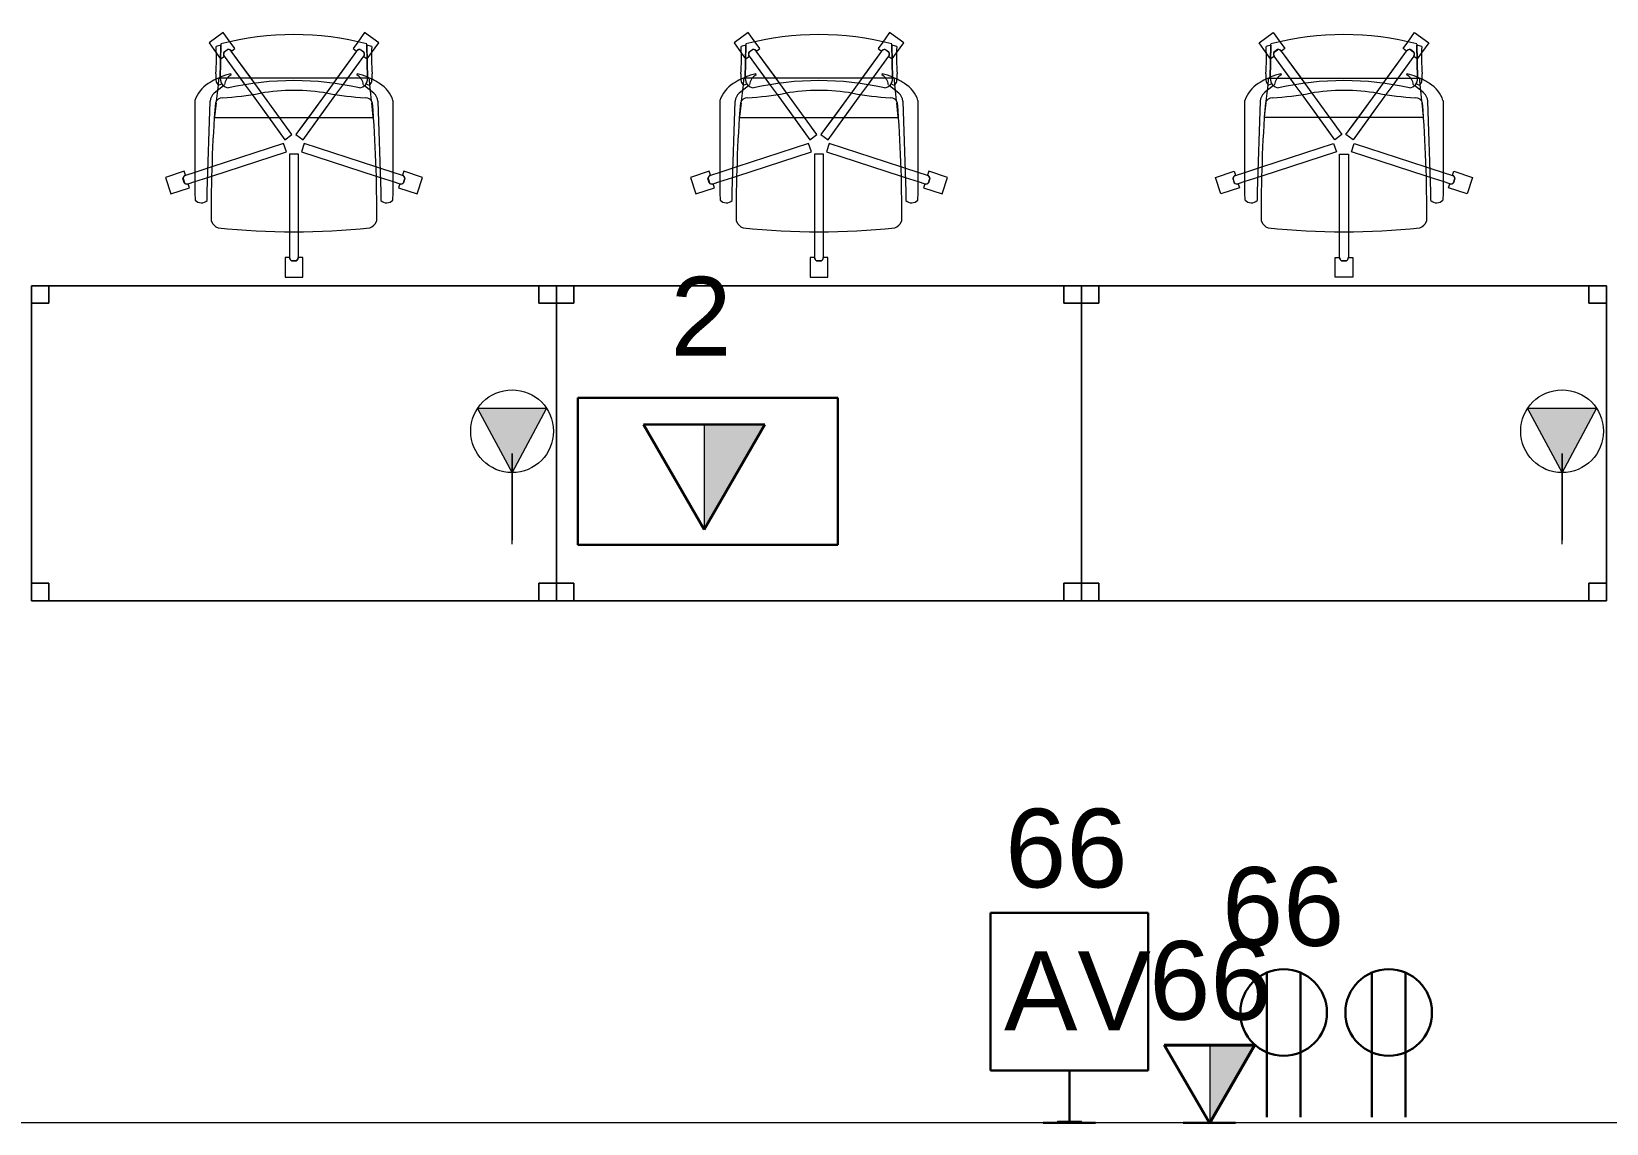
# Model space of a CAD drawing. Header units: inches. Extents: x 385 to 2249, y -1781 to -36.
# Drawn here: x 1917.8 to 2097.8, y -1306.8 to -1182 of the extents above; entities that cross this region are included whole.
import ezdxf

# ---------------------------------------------------------------- set-up
doc = ezdxf.new("R2010")
doc.units = ezdxf.units.IN
doc.header["$MEASUREMENT"] = 0
for name, color, linetype, lineweight in [('A-ANNO-NOTE', 131, 'Continuous', 30), ('A-WALL', 113, 'Continuous', 13), ('E-ELEC-FIXT', 91, 'Continuous', 9), ('I-FURN', 30, 'Continuous', 9)]:
    doc.layers.add(name, color=color, linetype=linetype, lineweight=lineweight)
doc.styles.add('Swis721 Lt BT', font='swissl.ttf', dxfattribs={"height": 9})

# ---------------------------------------------------------------- blocks, each defined once
blk = doc.blocks.new('F-Haworth_Chair_X99-Seminar - X99 Advanced Seminar Chair-V119-Level 5 POWER _ SIGNAL')
at = {"layer": 'I-FURN'}
for p, q in [((-8.08, 12.82), (-9.7, 11.65)), ((-8.08, 12.82), (-9.7, 11.65)), ((-7.29, 11.74), (-8.08, 12.82)), ((-7.29, 11.74), (-8.08, 12.82)), ((8.08, 12.82), (7.29, 11.74)), ((8.08, 12.82), (7.29, 11.74)), ((9.7, 11.65), (8.08, 12.82)), ((9.7, 11.65), (8.08, 12.82)), ((-9.7, 11.65), (-8.88, 10.52)), ((-9.7, 11.65), (-8.88, 10.52)), ((-8.34, 11.52), (-8.42, 7.57)), ((-8.42, 7.57), (-8.34, 11.37)), ((-8, 10.58), (-7.59, 10.88)), ((-8, 10.58), (-7.59, 10.88)), ((-7.59, 10.87), (-7.99, 10.57)), ((-7.59, 10.87), (-7.99, 10.57)), ((-6.76, 11), (-7.29, 11.74)), ((-6.76, 11), (-7.29, 11.74)), ((-7.15, 10.72), (-6.76, 11)), ((-7.15, 10.72), (-6.76, 11)), ((7.29, 11.74), (6.76, 11)), ((7.29, 11.74), (6.76, 11)), ((6.76, 11), (7.15, 10.72)), ((6.76, 11), (7.15, 10.72)), ((7.59, 10.88), (8, 10.58)), ((7.59, 10.88), (8, 10.58)), ((7.99, 10.57), (7.59, 10.87)), ((7.99, 10.57), (7.59, 10.87)), ((8.42, 7.57), (8.34, 11.52)), ((8.34, 11.37), (8.42, 7.57)), ((8.88, 10.52), (9.7, 11.65)), ((8.88, 10.52), (9.7, 11.65)), ((-8.88, 10.52), (-8.38, 9.83)), ((-8.88, 10.52), (-8.38, 9.83)), ((-8.38, 9.83), (-7.99, 10.11)), ((-8.38, 9.83), (-7.99, 10.11)), ((-7.97, 10.12), (-6.14, 7.6)), ((-7.97, 10.12), (-5.57, 6.82)), ((-4.9, 7.6), (-7.16, 10.71)), ((-4.47, 7.01), (-7.16, 10.71)), ((7.16, 10.71), (4.47, 7.01)), ((7.16, 10.71), (4.9, 7.6)), ((5.57, 6.82), (7.97, 10.12)), ((6.14, 7.6), (7.97, 10.12)), ((7.99, 10.11), (8.38, 9.83)), ((7.99, 10.11), (8.38, 9.83)), ((8.38, 9.83), (8.88, 10.52)), ((8.38, 9.83), (8.88, 10.52)), ((-8.62, 7.42), (-8.68, 6.87)), ((-8.6, 7.6), (-8.62, 7.43)), ((-8.49, 7.6), (-8.56, 7.6)), ((-7.65, 7.6), (-8.4, 7.6)), ((-6.14, 7.6), (-7.65, 7.6)), ((-7.18, 7.99), (-7.21, 8.13)), ((-4.9, 7.6), (-6.14, 7.6)), ((-6.14, 7.6), (-5.57, 6.82)), ((4.9, 7.6), (-4.9, 7.6)), ((-4.47, 7.01), (-4.9, 7.6)), ((4.9, 7.6), (4.47, 7.01)), ((6.14, 7.6), (4.9, 7.6)), ((5.57, 6.82), (6.14, 7.6)), ((7.65, 7.6), (6.14, 7.6)), ((7.21, 8.13), (7.18, 7.99)), ((8.09, 7.6), (7.65, 7.6)), ((8.4, 7.6), (8.13, 7.6)), ((8.56, 7.6), (8.49, 7.6)), ((8.62, 7.43), (8.6, 7.6)), ((8.68, 6.87), (8.62, 7.42)), ((-9.13, 5.92), (-8.07, 6.77)), ((-8.75, 6.22), (-8.88, 4.99)), ((-8.68, 6.87), (-8.75, 6.22)), ((-8.61, 6.81), (-8.23, 6.95)), ((-8.03, 6.81), (-7.95, 6.87)), ((-5.57, 6.82), (-4.79, 5.75)), ((-5.57, 6.82), (-4.79, 5.75)), ((-4.79, 5.75), (-2.89, 3.12)), ((-4.79, 5.75), (-1.04, 0.58)), ((-3.68, 5.91), (-4.47, 7.01)), ((-3.68, 5.91), (-4.47, 7.01)), ((-1.65, 3.12), (-3.68, 5.91)), ((-0.23, 1.17), (-3.68, 5.91)), ((3.68, 5.91), (0.23, 1.17)), ((1.04, 0.58), (4.79, 5.75)), ((3.68, 5.91), (1.65, 3.12)), ((2.89, 3.12), (4.79, 5.75)), ((4.47, 7.01), (3.68, 5.91)), ((4.47, 7.01), (3.68, 5.91)), ((4.79, 5.75), (5.57, 6.82)), ((4.79, 5.75), (5.57, 6.82)), ((7.95, 6.87), (8.03, 6.81)), ((8.07, 6.77), (9.13, 5.92)), ((8.23, 6.95), (8.61, 6.81)), ((8.75, 6.22), (8.68, 6.87)), ((8.88, 4.99), (8.75, 6.22)), ((-11.32, 5.06), (-11.32, -5.48)), ((-9.92, -5.36), (-9.57, 4.97)), ((-8.9, 4.8), (-9.07, 3.2)), ((-8.88, 4.99), (-8.89, 4.91)), ((8.89, 4.91), (8.88, 4.99)), ((9.07, 3.2), (8.9, 4.8)), ((9.57, 4.97), (9.92, -5.36)), ((11.32, -5.48), (11.32, 5.06)), ((-9.07, 3.2), (-9.07, 3.12)), ((-9.07, 3.12), (-2.89, 3.12)), ((-2.89, 3.12), (-1.65, 3.12)), ((-2.89, 3.12), (-1.04, 0.58)), ((-1.65, 3.12), (1.65, 3.12)), ((-0.23, 1.17), (-1.65, 3.12)), ((1.65, 3.12), (0.23, 1.17)), ((1.04, 0.58), (2.89, 3.12)), ((1.65, 3.12), (2.89, 3.12)), ((2.89, 3.12), (9.07, 3.12)), ((9.07, 3.12), (9.07, 3.2)), ((-1.18, 0.14), (-9.37, -2.52)), ((-1.18, 0.14), (-9.37, -2.52)), ((-0.87, -0.81), (-1.18, 0.14)), ((-0.87, -0.81), (-1.18, 0.14)), ((-1.04, 0.58), (-0.23, 1.17)), ((-1.04, 0.58), (-0.23, 1.17)), ((0.23, 1.17), (1.04, 0.58)), ((0.23, 1.17), (1.04, 0.58)), ((1.18, 0.14), (0.87, -0.81)), ((1.18, 0.14), (0.87, -0.81)), ((9.37, -2.52), (1.18, 0.14)), ((9.37, -2.52), (1.18, 0.14)), ((-9.38, -3.57), (-0.87, -0.81)), ((-9.38, -3.57), (-0.87, -0.81)), ((-0.5, -1.08), (-0.5, -9.91)), ((0.5, -1.08), (-0.5, -1.08)), ((-0.5, -1.08), (-0.5, -9.91)), ((0.5, -1.08), (-0.5, -1.08)), ((0.5, -9.91), (0.5, -1.08)), ((0.5, -9.91), (0.5, -1.08)), ((0.87, -0.81), (9.38, -3.57)), ((0.87, -0.81), (9.38, -3.57)), ((-12.55, -3.03), (-14.69, -3.72)), ((-12.55, -3.03), (-14.69, -3.72)), ((-12.4, -3.49), (-12.55, -3.03)), ((-12.4, -3.49), (-12.55, -3.03)), ((-11.32, -3.15), (-12.4, -3.5)), ((-11.32, -3.15), (-12.4, -3.5)), ((-9.83, -2.67), (-11.32, -3.15)), ((-9.83, -2.67), (-11.32, -3.15)), ((-9.86, -3.73), (-9.38, -3.57)), ((-9.86, -3.73), (-9.38, -3.57)), ((-9.37, -2.52), (-9.83, -2.67)), ((-9.37, -2.52), (-9.83, -2.67)), ((9.83, -2.67), (9.37, -2.52)), ((9.83, -2.67), (9.37, -2.52)), ((9.38, -3.57), (9.86, -3.73)), ((9.38, -3.57), (9.86, -3.73)), ((11.32, -3.15), (9.83, -2.67)), ((11.32, -3.15), (9.83, -2.67)), ((12.4, -3.5), (11.32, -3.15)), ((12.4, -3.5), (11.32, -3.15)), ((12.55, -3.03), (12.4, -3.49)), ((12.55, -3.03), (12.4, -3.49)), ((14.69, -3.72), (12.55, -3.03)), ((14.69, -3.72), (12.55, -3.03)), ((-14.69, -3.72), (-14.08, -5.62)), ((-14.69, -3.72), (-14.08, -5.62)), ((-14.08, -5.62), (-11.94, -4.93)), ((-14.08, -5.62), (-11.94, -4.93)), ((-12.53, -4.34), (-12.69, -3.85)), ((-12.53, -4.34), (-12.69, -3.85)), ((-12.68, -3.86), (-12.52, -4.33)), ((-12.68, -3.86), (-12.52, -4.33)), ((-12.09, -4.45), (-11.32, -4.21)), ((-12.09, -4.45), (-11.32, -4.21)), ((-11.94, -4.93), (-12.09, -4.47)), ((-11.94, -4.93), (-12.09, -4.47)), ((-11.32, -4.21), (-9.86, -3.73)), ((-11.32, -4.21), (-9.86, -3.73)), ((-9.92, -6.36), (-9.92, -5.36)), ((9.86, -3.73), (11.32, -4.21)), ((9.86, -3.73), (11.32, -4.21)), ((9.92, -5.36), (9.92, -6.36)), ((11.32, -4.21), (12.09, -4.45)), ((11.32, -4.21), (12.09, -4.45)), ((12.09, -4.47), (11.94, -4.93)), ((12.09, -4.47), (11.94, -4.93)), ((11.94, -4.93), (14.08, -5.62)), ((11.94, -4.93), (14.08, -5.62)), ((12.52, -4.33), (12.68, -3.86)), ((12.52, -4.33), (12.68, -3.86)), ((12.69, -3.85), (12.53, -4.34)), ((12.69, -3.85), (12.53, -4.34)), ((14.08, -5.62), (14.69, -3.72)), ((14.08, -5.62), (14.69, -3.72)), ((-11.32, -5.48), (-11.3, -6.32)), ((11.3, -6.32), (11.32, -5.48)), ((-0.5, -9.91), (-0.5, -12.88)), ((-0.5, -9.91), (-0.5, -12.88)), ((0.5, -12.88), (0.5, -9.91)), ((0.5, -12.88), (0.5, -9.91)), ((-0.52, -12.88), (-1, -12.88)), ((-1, -12.88), (-1, -15.13)), ((-0.52, -12.88), (-1, -12.88)), ((-1, -12.88), (-1, -15.13)), ((0.26, -13.26), (-0.26, -13.26)), ((0.26, -13.26), (-0.26, -13.26)), ((-0.25, -13.25), (0.25, -13.25)), ((-0.25, -13.25), (0.25, -13.25)), ((1, -12.88), (0.52, -12.88)), ((1, -12.88), (0.52, -12.88)), ((1, -15.13), (1, -12.88)), ((1, -15.13), (1, -12.88)), ((-1, -15.13), (1, -15.13)), ((-1, -15.13), (1, -15.13))]:
    blk.add_line(p, q, dxfattribs=at)
for centre, radius, start, end in [((-36.06, 10.03), 27.2, 355.9857, 2.5118), ((0, -20.73), 33.17, 104.5766, 105.5522), ((0, -20.29), 32.89, 75.3075, 104.696), ((-7.48, 10.49), 0.407, 90.9009, 104.8349), ((-7.48, 10.49), 0.407, 35.1651, 104.8349), ((-7.49, 10.47), 0.406, 36, 103.3801), ((-7.49, 10.47), 0.406, 36, 103.3801), ((-7.48, 10.49), 0.407, 35.1651, 90.9009), ((7.48, 10.49), 0.407, 75.1651, 144.8349), ((7.48, 10.49), 0.407, 75.1651, 144.8349), ((7.49, 10.47), 0.406, 76.6199, 144), ((7.49, 10.47), 0.406, 117.0479, 130.524), ((7.49, 10.47), 0.406, 76.6199, 117.0479), ((0, -20.73), 33.17, 74.4478, 75.4234), ((36.06, 10.03), 27.2, 177.4882, 184.0143), ((-7.66, 10.36), 0.407, 147.1651, 216.8349), ((-7.66, 10.36), 0.407, 161.0991, 216.8349), ((-7.66, 10.36), 0.407, 147.1651, 161.0991), ((-7.64, 10.36), 0.406, 148.6199, 216), ((-7.64, 10.36), 0.406, 148.6199, 216), ((7.49, 10.47), 0.406, 130.524, 144), ((7.64, 10.36), 0.406, 324, 31.3801), ((7.64, 10.36), 0.406, 324, 17.9041), ((7.66, 10.36), 0.407, 323.1651, 32.8349), ((7.64, 10.36), 0.406, 17.9041, 31.3801), ((7.66, 10.36), 0.407, 323.1651, 337.0991), ((7.66, 10.36), 0.407, 337.0991, 32.8349), ((-4.71, -1.15), 9.61, 116.0036, 121.9522), ((-5.2, 7.86), 3.74, 175.9857, 189.9064), ((-4.71, -1.15), 9.61, 113.5094, 116.0036), ((-8.28, 7.33), 0.613, 189.9064, 237.4573), ((-4.71, -1.15), 9.61, 112.927, 113.3607), ((-4.71, -1.15), 9.61, 105.0666, 112.7369), ((-7.37, 7.55), 1.05, 178.8214, 214.7998), ((-7.37, 7.55), 1.05, 178.8214, 264.0446), ((-6.55, 6.76), 1.38, 147.5752, 174.9122), ((-6.55, 6.76), 1.38, 117.0503, 145.9813), ((0, -26.49), 33.83, 77.2285, 102.7715), ((6.55, 6.76), 1.38, 34.0187, 62.9497), ((4.71, -1.15), 9.61, 67.2631, 74.9334), ((7.37, 7.55), 1.05, 275.9554, 1.1786), ((6.55, 6.76), 1.38, 5.0878, 32.4248), ((7.37, 7.55), 1.05, 325.2002, 1.1786), ((4.71, -1.15), 9.61, 66.6393, 67.073), ((4.71, -1.15), 9.61, 63.9964, 66.4906), ((8.28, 7.33), 0.613, 302.5427, 350.0936), ((5.2, 7.86), 3.74, 350.0936, 4.0143), ((4.71, -1.15), 9.61, 58.0478, 63.9964), ((-7.87, 3.92), 3.63, 121.9522, 161.8211), ((-8.18, 4.9), 1.39, 132.8922, 177.1987), ((-11.32, 48.08), 42.84, 274.2301, 280.0233), ((0, -15.97), 22.19, 79.9767, 100.0233), ((11.32, 48.08), 42.84, 259.9767, 265.7699), ((8.18, 4.9), 1.39, 2.8013, 47.1078), ((7.87, 3.92), 3.63, 18.1789, 58.0478), ((144.06, -7.32), 153.52, 175.4787, 180.5251), ((-8.24, 4.59), 0.763, 84.2338, 165.7662), ((8.24, 4.59), 0.763, 14.2338, 95.7662), ((-144.06, -7.32), 153.52, 359.4749, 4.5213), ((-12.28, -3.88), 0.407, 107.1651, 176.8349), ((-12.28, -3.88), 0.407, 107.1651, 176.8349), ((-12.27, -3.89), 0.406, 108, 175.3801), ((-12.27, -3.89), 0.406, 121.476, 161.9041), ((-12.27, -3.89), 0.406, 108, 121.476), ((12.28, -3.88), 0.407, 3.1651, 72.8349), ((12.28, -3.88), 0.407, 3.1651, 72.8349), ((12.27, -3.89), 0.406, 45.0479, 72), ((12.27, -3.89), 0.406, 4.6199, 72), ((-12.27, -3.89), 0.406, 161.9041, 175.3801), ((-12.22, -4.09), 0.407, 219.1651, 288.8349), ((-12.22, -4.09), 0.407, 219.1651, 288.8349), ((-12.22, -4.07), 0.406, 220.6199, 274.524), ((-12.22, -4.07), 0.406, 220.6199, 288), ((-12.22, -4.07), 0.406, 274.524, 288), ((12.22, -4.07), 0.406, 252, 319.3801), ((12.22, -4.09), 0.407, 251.1651, 320.8349), ((12.22, -4.09), 0.407, 251.1651, 320.8349), ((12.22, -4.07), 0.406, 252, 265.476), ((12.22, -4.07), 0.406, 265.476, 305.9041), ((12.22, -4.07), 0.406, 305.9041, 319.3801), ((12.27, -3.89), 0.406, 4.6199, 45.0479), ((-10.58, -5.68), 0.956, 221.8901, 314.1099), ((10.58, -5.68), 0.956, 225.8901, 318.1099), ((-8.21, -8.28), 1.31, 200.0433, 249.9567), ((8.21, -8.28), 1.31, 290.0433, 339.9567), ((0, 75.01), 84.96, 264.1475, 275.8525), ((-0.11, -12.88), 0.407, 179.1651, 248.8349), ((-0.11, -12.88), 0.407, 179.1651, 248.8349), ((-0.09, -12.88), 0.406, 180, 193.476), ((-0.09, -12.88), 0.406, 180, 247.3801), ((-0.09, -12.88), 0.406, 193.476, 233.9041), ((-0.09, -12.88), 0.406, 233.9041, 247.3801), ((0.09, -12.88), 0.406, 292.6199, 360), ((0.09, -12.88), 0.406, 292.6199, 306.0959), ((0.11, -12.88), 0.407, 291.1651, 0.8349), ((0.11, -12.88), 0.407, 291.1651, 0.8349), ((0.09, -12.88), 0.406, 306.0959, 346.524), ((0.09, -12.88), 0.406, 346.524, 360)]:
    blk.add_arc(centre, radius, start, end, dxfattribs=at)
blk = doc.blocks.new('Rectangular Table - Rectangular Table-5809079-Level 5 POWER _ SIGNAL')
at = {"layer": 'I-FURN'}
for p, q in [((-28, 18), (-30, 18)), ((-30, 18), (-30, 16)), ((-30, 16), (-30, 18)), ((-30, 18), (-28, 18)), ((30, 18), (-30, 18)), ((-30, 18), (-30, -18)), ((-30, -18), (-30, 18)), ((-30, 18), (30, 18)), ((-28, 16), (-28, 18)), ((-28, 18), (-28, 16)), ((28, 18), (28, 16)), ((30, 18), (28, 18)), ((28, 18), (30, 18)), ((28, 16), (28, 18)), ((30, 16), (30, 18)), ((30, 18), (30, 16)), ((30, -18), (30, 18)), ((30, 18), (30, -18)), ((-30, 16), (-28, 16)), ((-28, 16), (-30, 16)), ((28, 16), (30, 16)), ((30, 16), (28, 16)), ((-28, -16), (-30, -16)), ((-30, -16), (-30, -18)), ((-30, -18), (-30, -16)), ((-30, -16), (-28, -16)), ((-28, -18), (-28, -16)), ((-28, -16), (-28, -18)), ((30, -16), (28, -16)), ((28, -16), (28, -18)), ((28, -18), (28, -16)), ((28, -16), (30, -16)), ((30, -18), (30, -16)), ((30, -16), (30, -18)), ((-30, -18), (-28, -18)), ((-28, -18), (-30, -18)), ((-30, -18), (30, -18)), ((30, -18), (-30, -18)), ((28, -18), (30, -18)), ((30, -18), (28, -18))]:
    blk.add_line(p, q, dxfattribs=at)
blk = doc.blocks.new('F-Haworth_Chair_X99-Seminar - X99 Advanced Seminar Chair-V121-Level 5 POWER _ SIGNAL')
at = {"layer": 'I-FURN'}
for p, q in [((-1, 15.13), (1, 15.13)), ((-1, 12.88), (-1, 15.13)), ((-1, 15.13), (1, 15.13)), ((-1, 12.88), (-1, 15.13)), ((1, 15.13), (1, 12.88)), ((1, 15.13), (1, 12.88)), ((-0.52, 12.88), (-1, 12.88)), ((-0.52, 12.88), (-1, 12.88)), ((-0.5, 9.91), (-0.5, 12.88)), ((-0.5, 9.91), (-0.5, 12.88)), ((0.26, 13.26), (-0.26, 13.26)), ((0.26, 13.26), (-0.26, 13.26)), ((-0.25, 13.25), (0.25, 13.25)), ((-0.25, 13.25), (0.25, 13.25)), ((0.5, 12.88), (0.5, 9.91)), ((0.5, 12.88), (0.5, 9.91)), ((1, 12.88), (0.52, 12.88)), ((1, 12.88), (0.52, 12.88)), ((-0.5, 1.08), (-0.5, 9.91)), ((-0.5, 1.08), (-0.5, 9.91)), ((0.5, 9.91), (0.5, 1.08)), ((0.5, 9.91), (0.5, 1.08)), ((-14.69, 3.72), (-14.08, 5.62)), ((-14.69, 3.72), (-14.08, 5.62)), ((-14.08, 5.62), (-11.94, 4.93)), ((-14.08, 5.62), (-11.94, 4.93)), ((-11.32, 5.48), (-11.3, 6.32)), ((-11.32, -5.06), (-11.32, 5.48)), ((-9.92, 6.36), (-9.92, 5.36)), ((9.92, 5.36), (9.92, 6.36)), ((11.3, 6.32), (11.32, 5.48)), ((11.32, 5.48), (11.32, -5.06)), ((11.94, 4.93), (14.08, 5.62)), ((11.94, 4.93), (14.08, 5.62)), ((14.08, 5.62), (14.69, 3.72)), ((14.08, 5.62), (14.69, 3.72)), ((-12.55, 3.03), (-14.69, 3.72)), ((-12.55, 3.03), (-14.69, 3.72)), ((-12.53, 4.34), (-12.69, 3.85)), ((-12.53, 4.34), (-12.69, 3.85)), ((-12.68, 3.86), (-12.52, 4.33)), ((-12.68, 3.86), (-12.52, 4.33)), ((-11.94, 4.93), (-12.09, 4.47)), ((-11.94, 4.93), (-12.09, 4.47)), ((-12.09, 4.45), (-11.32, 4.21)), ((-12.09, 4.45), (-11.32, 4.21)), ((-11.32, 4.21), (-9.86, 3.73)), ((-11.32, 4.21), (-9.86, 3.73)), ((-9.92, 5.36), (-9.57, -4.97)), ((-9.86, 3.73), (-9.38, 3.57)), ((-9.86, 3.73), (-9.38, 3.57)), ((9.38, 3.57), (9.86, 3.73)), ((9.38, 3.57), (9.86, 3.73)), ((9.57, -4.97), (9.92, 5.36)), ((9.86, 3.73), (11.32, 4.21)), ((9.86, 3.73), (11.32, 4.21)), ((11.32, 4.21), (12.09, 4.45)), ((11.32, 4.21), (12.09, 4.45)), ((12.09, 4.47), (11.94, 4.93)), ((12.09, 4.47), (11.94, 4.93)), ((12.52, 4.33), (12.68, 3.86)), ((12.52, 4.33), (12.68, 3.86)), ((12.69, 3.85), (12.53, 4.34)), ((12.69, 3.85), (12.53, 4.34)), ((14.69, 3.72), (12.55, 3.03)), ((14.69, 3.72), (12.55, 3.03)), ((-12.4, 3.49), (-12.55, 3.03)), ((-12.4, 3.49), (-12.55, 3.03)), ((-11.32, 3.15), (-12.4, 3.5)), ((-11.32, 3.15), (-12.4, 3.5)), ((-9.83, 2.67), (-11.32, 3.15)), ((-9.83, 2.67), (-11.32, 3.15)), ((-9.37, 2.52), (-9.83, 2.67)), ((-9.37, 2.52), (-9.83, 2.67)), ((-9.38, 3.57), (-0.87, 0.81)), ((-9.38, 3.57), (-0.87, 0.81)), ((-1.18, -0.14), (-9.37, 2.52)), ((-1.18, -0.14), (-9.37, 2.52)), ((0.87, 0.81), (9.38, 3.57)), ((0.87, 0.81), (9.38, 3.57)), ((9.37, 2.52), (1.18, -0.14)), ((9.37, 2.52), (1.18, -0.14)), ((9.83, 2.67), (9.37, 2.52)), ((9.83, 2.67), (9.37, 2.52)), ((11.32, 3.15), (9.83, 2.67)), ((11.32, 3.15), (9.83, 2.67)), ((12.4, 3.5), (11.32, 3.15)), ((12.4, 3.5), (11.32, 3.15)), ((12.55, 3.03), (12.4, 3.49)), ((12.55, 3.03), (12.4, 3.49)), ((-0.87, 0.81), (-1.18, -0.14)), ((-0.87, 0.81), (-1.18, -0.14)), ((0.5, 1.08), (-0.5, 1.08)), ((0.5, 1.08), (-0.5, 1.08)), ((1.18, -0.14), (0.87, 0.81)), ((1.18, -0.14), (0.87, 0.81)), ((-4.79, -5.75), (-1.04, -0.58)), ((-0.23, -1.17), (-3.68, -5.91)), ((-2.89, -3.12), (-1.04, -0.58)), ((-0.23, -1.17), (-1.65, -3.12)), ((-1.04, -0.58), (-0.23, -1.17)), ((-1.04, -0.58), (-0.23, -1.17)), ((0.23, -1.17), (1.04, -0.58)), ((0.23, -1.17), (1.04, -0.58)), ((1.65, -3.12), (0.23, -1.17)), ((3.68, -5.91), (0.23, -1.17)), ((1.04, -0.58), (2.89, -3.12)), ((1.04, -0.58), (4.79, -5.75)), ((-9.07, -3.12), (-2.89, -3.12)), ((-9.07, -3.2), (-9.07, -3.12)), ((-8.9, -4.8), (-9.07, -3.2)), ((-4.79, -5.75), (-2.89, -3.12)), ((-1.65, -3.12), (-3.68, -5.91)), ((-2.89, -3.12), (-1.65, -3.12)), ((-1.65, -3.12), (1.65, -3.12)), ((1.65, -3.12), (2.89, -3.12)), ((3.68, -5.91), (1.65, -3.12)), ((2.89, -3.12), (9.07, -3.12)), ((2.89, -3.12), (4.79, -5.75)), ((9.07, -3.2), (8.9, -4.8)), ((9.07, -3.12), (9.07, -3.2)), ((-8.88, -4.99), (-8.89, -4.91)), ((-8.75, -6.22), (-8.88, -4.99)), ((8.88, -4.99), (8.75, -6.22)), ((8.89, -4.91), (8.88, -4.99)), ((-9.13, -5.92), (-8.07, -6.77)), ((-8.68, -6.87), (-8.75, -6.22)), ((-8.62, -7.42), (-8.68, -6.87)), ((-8.61, -6.81), (-8.23, -6.95)), ((-8.03, -6.81), (-7.95, -6.87)), ((-7.97, -10.12), (-5.57, -6.82)), ((-4.47, -7.01), (-7.16, -10.71)), ((-6.14, -7.6), (-5.57, -6.82)), ((-5.57, -6.82), (-4.79, -5.75)), ((-5.57, -6.82), (-4.79, -5.75)), ((-4.47, -7.01), (-4.9, -7.6)), ((-3.68, -5.91), (-4.47, -7.01)), ((-3.68, -5.91), (-4.47, -7.01)), ((4.47, -7.01), (3.68, -5.91)), ((4.47, -7.01), (3.68, -5.91)), ((4.9, -7.6), (4.47, -7.01)), ((7.16, -10.71), (4.47, -7.01)), ((4.79, -5.75), (5.57, -6.82)), ((4.79, -5.75), (5.57, -6.82)), ((5.57, -6.82), (6.14, -7.6)), ((5.57, -6.82), (7.97, -10.12)), ((7.95, -6.87), (8.03, -6.81)), ((8.07, -6.77), (9.13, -5.92)), ((8.23, -6.95), (8.61, -6.81)), ((8.68, -6.87), (8.62, -7.42)), ((8.75, -6.22), (8.68, -6.87)), ((-8.6, -7.6), (-8.62, -7.43)), ((-8.49, -7.6), (-8.56, -7.6)), ((-8.42, -7.57), (-8.34, -11.37)), ((-8.34, -11.52), (-8.42, -7.57)), ((-7.65, -7.6), (-8.4, -7.6)), ((-7.97, -10.12), (-6.14, -7.6)), ((-6.14, -7.6), (-7.65, -7.6)), ((-7.18, -7.99), (-7.21, -8.13)), ((-4.9, -7.6), (-7.16, -10.71)), ((-4.9, -7.6), (-6.14, -7.6)), ((4.9, -7.6), (-4.9, -7.6)), ((6.14, -7.6), (4.9, -7.6)), ((7.16, -10.71), (4.9, -7.6)), ((7.65, -7.6), (6.14, -7.6)), ((6.14, -7.6), (7.97, -10.12)), ((7.21, -8.13), (7.18, -7.99)), ((8.4, -7.6), (7.65, -7.6)), ((8.34, -11.37), (8.42, -7.57)), ((8.42, -7.57), (8.34, -11.52)), ((8.56, -7.6), (8.49, -7.6)), ((8.62, -7.43), (8.6, -7.6)), ((-9.7, -11.65), (-8.88, -10.52)), ((-9.7, -11.65), (-8.88, -10.52)), ((-8.88, -10.52), (-8.38, -9.83)), ((-8.88, -10.52), (-8.38, -9.83)), ((-8.38, -9.83), (-7.99, -10.11)), ((-8.38, -9.83), (-7.99, -10.11)), ((-8, -10.58), (-7.59, -10.88)), ((-8, -10.58), (-7.59, -10.88)), ((-7.59, -10.87), (-7.99, -10.57)), ((-7.59, -10.87), (-7.99, -10.57)), ((-7.15, -10.72), (-6.76, -11)), ((-7.15, -10.72), (-6.76, -11)), ((6.76, -11), (7.15, -10.72)), ((6.77, -11), (7.15, -10.72)), ((7.99, -10.57), (7.59, -10.87)), ((7.99, -10.57), (7.59, -10.87)), ((7.59, -10.88), (8, -10.58)), ((7.59, -10.88), (8, -10.58)), ((7.99, -10.11), (8.38, -9.83)), ((7.99, -10.11), (8.38, -9.83)), ((8.38, -9.83), (8.88, -10.52)), ((8.38, -9.83), (8.88, -10.52)), ((8.88, -10.52), (9.7, -11.65)), ((8.88, -10.52), (9.7, -11.65)), ((-8.08, -12.82), (-9.7, -11.65)), ((-8.08, -12.82), (-9.7, -11.65)), ((-7.29, -11.74), (-8.08, -12.82)), ((-7.29, -11.74), (-8.08, -12.82)), ((-6.76, -11), (-7.29, -11.74)), ((-6.76, -11), (-7.29, -11.74)), ((6.76, -11), (6.77, -11)), ((7.29, -11.74), (6.76, -11)), ((7.29, -11.74), (6.76, -11)), ((8.08, -12.82), (7.29, -11.74)), ((8.08, -12.82), (7.29, -11.74)), ((9.7, -11.65), (8.08, -12.82)), ((9.7, -11.65), (8.08, -12.82))]:
    blk.add_line(p, q, dxfattribs=at)
for centre, radius, start, end in [((-0.11, 12.88), 0.407, 111.1651, 180.8349), ((-0.11, 12.88), 0.407, 111.1651, 180.8349), ((-0.09, 12.88), 0.406, 112.6199, 180), ((-0.09, 12.88), 0.406, 166.524, 180), ((-0.09, 12.88), 0.406, 126.0959, 166.524), ((-0.09, 12.88), 0.406, 112.6199, 126.0959), ((0.09, 12.88), 0.406, 53.9041, 67.3801), ((0.09, 12.88), 0.406, 0, 67.3801), ((0.11, 12.88), 0.407, 359.1651, 68.8349), ((0.11, 12.88), 0.407, 359.1651, 68.8349), ((0.09, 12.88), 0.406, 0, 53.9041), ((-8.21, 8.28), 1.31, 110.0433, 159.9567), ((0, -75.01), 84.96, 84.1475, 95.8525), ((8.21, 8.28), 1.31, 20.0433, 69.9567), ((144.06, 7.32), 153.52, 179.4749, 184.5213), ((-144.06, 7.32), 153.52, 355.4787, 0.5251), ((-10.58, 5.68), 0.956, 45.8901, 138.1099), ((10.58, 5.68), 0.956, 41.8901, 134.1099), ((-12.28, 3.88), 0.407, 183.1651, 252.8349), ((-12.28, 3.88), 0.407, 183.1651, 252.8349), ((-12.27, 3.89), 0.406, 184.6199, 198.0959), ((-12.27, 3.89), 0.406, 184.6199, 252), ((-12.27, 3.89), 0.406, 198.0959, 238.524), ((-12.22, 4.09), 0.407, 71.1651, 140.8349), ((-12.22, 4.09), 0.407, 71.1651, 140.8349), ((-12.22, 4.07), 0.406, 85.476, 139.3801), ((-12.22, 4.07), 0.406, 72, 139.3801), ((-12.22, 4.07), 0.406, 72, 85.476), ((12.22, 4.09), 0.407, 39.1651, 108.8349), ((12.22, 4.09), 0.407, 39.1651, 108.8349), ((12.22, 4.07), 0.406, 81.0479, 108), ((12.22, 4.07), 0.406, 40.6199, 108), ((12.22, 4.07), 0.406, 40.6199, 81.0479), ((12.27, 3.89), 0.406, 288, 355.3801), ((12.28, 3.88), 0.407, 287.1651, 356.8349), ((12.28, 3.88), 0.407, 287.1651, 356.8349), ((12.27, 3.89), 0.406, 288, 341.9041), ((12.27, 3.89), 0.406, 341.9041, 355.3801), ((-12.27, 3.89), 0.406, 238.524, 252), ((-7.87, -3.92), 3.63, 198.1789, 238.0478), ((-8.18, -4.9), 1.39, 182.8013, 227.1078), ((-8.24, -4.59), 0.763, 194.2338, 275.7662), ((-11.32, -48.08), 42.84, 79.9767, 85.7699), ((11.32, -48.08), 42.84, 94.2301, 100.0233), ((8.24, -4.59), 0.763, 264.2338, 345.7662), ((8.18, -4.9), 1.39, 312.8922, 357.1987), ((7.87, -3.92), 3.63, 301.9522, 341.8211), ((-4.71, 1.15), 9.61, 238.0478, 243.9964), ((-8.28, -7.33), 0.613, 122.5427, 170.0936), ((-7.37, -7.55), 1.05, 95.9554, 181.1786), ((-7.37, -7.55), 1.05, 145.2002, 181.1786), ((-6.55, -6.76), 1.38, 185.0878, 212.4248), ((0, 26.49), 33.83, 257.2285, 282.7715), ((0, 15.97), 22.19, 259.9767, 280.0233), ((7.37, -7.55), 1.05, 358.8214, 84.0446), ((6.55, -6.76), 1.38, 327.5752, 354.9122), ((7.37, -7.55), 1.05, 358.8214, 34.7998), ((8.28, -7.33), 0.613, 9.9064, 57.4573), ((4.71, 1.15), 9.61, 296.0036, 301.9522), ((-5.2, -7.86), 3.74, 170.0936, 184.0143), ((-36.06, -10.03), 27.2, 357.4882, 4.0143), ((-4.71, 1.15), 9.61, 243.9964, 246.4906), ((-4.71, 1.15), 9.61, 246.6393, 247.073), ((-4.71, 1.15), 9.61, 247.2631, 248.1038), ((-4.71, 1.15), 9.61, 248.2347, 254.9334), ((-6.55, -6.76), 1.38, 214.0187, 242.9497), ((6.55, -6.76), 1.38, 297.0503, 325.9813), ((4.71, 1.15), 9.61, 285.0666, 292.7369), ((4.71, 1.15), 9.61, 292.927, 293.3607), ((4.71, 1.15), 9.61, 293.5094, 296.0036), ((36.06, -10.03), 27.2, 175.9857, 182.5118), ((5.2, -7.86), 3.74, 355.9857, 9.9064), ((-7.66, -10.36), 0.407, 143.1651, 198.9009), ((-7.66, -10.36), 0.407, 143.1651, 212.8349), ((-7.64, -10.36), 0.406, 144, 211.3801), ((-7.64, -10.36), 0.406, 144, 211.3801), ((-7.66, -10.36), 0.407, 198.9009, 212.8349), ((-7.49, -10.47), 0.406, 256.6199, 324), ((-7.48, -10.49), 0.407, 255.1651, 324.8349), ((-7.48, -10.49), 0.407, 255.1651, 324.8349), ((-7.49, -10.47), 0.406, 297.0479, 324), ((7.48, -10.49), 0.407, 215.1651, 284.8349), ((7.48, -10.49), 0.407, 215.1651, 284.8349), ((7.49, -10.47), 0.406, 216, 256.4281), ((7.49, -10.47), 0.406, 216, 283.3801), ((7.64, -10.36), 0.406, 328.6199, 36), ((7.64, -10.36), 0.406, 328.6199, 36), ((7.66, -10.36), 0.407, 327.1651, 36.8349), ((7.66, -10.36), 0.407, 327.1651, 36.8349), ((0, 20.73), 33.17, 254.4478, 255.4234), ((0, 20.29), 32.89, 255.304, 284.6925), ((-7.49, -10.47), 0.406, 256.6199, 297.0479), ((7.49, -10.47), 0.406, 256.4281, 283.3801), ((0, 20.73), 33.17, 284.5766, 285.5522)]:
    blk.add_arc(centre, radius, start, end, dxfattribs=at)
blk = doc.blocks.new('Rectangular Table - Rectangular Table-5809067-Level 5 POWER _ SIGNAL')
at = {"layer": 'I-FURN'}
for p, q in [((-28, 18), (-30, 18)), ((-30, 18), (-30, 16)), ((-30, 16), (-30, 18)), ((-30, 18), (-28, 18)), ((30, 18), (-30, 18)), ((-30, 18), (-30, -18)), ((-30, -18), (-30, 18)), ((-30, 18), (30, 18)), ((-28, 16), (-28, 18)), ((-28, 18), (-28, 16)), ((28, 18), (28, 16)), ((30, 18), (28, 18)), ((28, 18), (30, 18)), ((28, 16), (28, 18)), ((30, 16), (30, 18)), ((30, 18), (30, 16)), ((30, -18), (30, 18)), ((30, 18), (30, -18)), ((-30, 16), (-28, 16)), ((-28, 16), (-30, 16)), ((28, 16), (30, 16)), ((30, 16), (28, 16)), ((-28, -16), (-30, -16)), ((-30, -16), (-30, -18)), ((-30, -18), (-30, -16)), ((-30, -16), (-28, -16)), ((-28, -18), (-28, -16)), ((-28, -16), (-28, -18)), ((30, -16), (28, -16)), ((28, -16), (28, -18)), ((28, -18), (28, -16)), ((28, -16), (30, -16)), ((30, -18), (30, -16)), ((30, -16), (30, -18)), ((-30, -18), (-28, -18)), ((-28, -18), (-30, -18)), ((-30, -18), (30, -18)), ((30, -18), (-30, -18)), ((28, -18), (30, -18)), ((30, -18), (28, -18))]:
    blk.add_line(p, q, dxfattribs=at)
blk = doc.blocks.new('F-Haworth_Chair_X99-Seminar - X99 Advanced Seminar Chair-V131-Level 5 POWER _ SIGNAL')
at = {"layer": 'I-FURN'}
for p, q in [((-8.08, 12.82), (-9.7, 11.65)), ((-8.08, 12.82), (-9.7, 11.65)), ((-7.29, 11.74), (-8.08, 12.82)), ((-7.29, 11.74), (-8.08, 12.82)), ((8.08, 12.82), (7.29, 11.74)), ((8.08, 12.82), (7.29, 11.74)), ((9.7, 11.65), (8.08, 12.82)), ((9.7, 11.65), (8.08, 12.82)), ((-9.7, 11.65), (-8.88, 10.52)), ((-9.7, 11.65), (-8.88, 10.52)), ((-8.34, 11.52), (-8.42, 7.57)), ((-8.42, 7.57), (-8.34, 11.37)), ((-8, 10.58), (-7.59, 10.88)), ((-8, 10.58), (-7.59, 10.88)), ((-7.59, 10.87), (-7.99, 10.57)), ((-7.59, 10.87), (-7.99, 10.57)), ((-6.76, 11), (-7.29, 11.74)), ((-6.76, 11), (-7.29, 11.74)), ((-7.15, 10.72), (-6.76, 11)), ((-7.15, 10.72), (-6.76, 11)), ((7.29, 11.74), (6.76, 11)), ((7.29, 11.74), (6.76, 11)), ((6.76, 11), (7.15, 10.72)), ((6.76, 11), (7.15, 10.72)), ((7.59, 10.88), (8, 10.58)), ((7.59, 10.88), (8, 10.58)), ((7.99, 10.57), (7.59, 10.87)), ((7.99, 10.57), (7.59, 10.87)), ((8.42, 7.57), (8.34, 11.52)), ((8.34, 11.37), (8.42, 7.57)), ((8.88, 10.52), (9.7, 11.65)), ((8.88, 10.52), (9.7, 11.65)), ((-8.88, 10.52), (-8.38, 9.83)), ((-8.88, 10.52), (-8.38, 9.83)), ((-8.38, 9.83), (-7.99, 10.11)), ((-8.38, 9.83), (-7.99, 10.11)), ((-7.97, 10.12), (-6.14, 7.6)), ((-7.97, 10.12), (-5.57, 6.82)), ((-4.9, 7.6), (-7.16, 10.71)), ((-4.47, 7.01), (-7.16, 10.71)), ((7.16, 10.71), (4.47, 7.01)), ((7.16, 10.71), (4.9, 7.6)), ((5.57, 6.82), (7.97, 10.12)), ((6.14, 7.6), (7.97, 10.12)), ((7.99, 10.11), (8.38, 9.83)), ((7.99, 10.11), (8.38, 9.83)), ((8.38, 9.83), (8.88, 10.52)), ((8.38, 9.83), (8.88, 10.52)), ((-8.62, 7.42), (-8.68, 6.87)), ((-8.6, 7.6), (-8.62, 7.43)), ((-8.49, 7.6), (-8.56, 7.6)), ((-7.65, 7.6), (-8.4, 7.6)), ((-6.14, 7.6), (-7.65, 7.6)), ((-7.18, 7.99), (-7.21, 8.13)), ((-4.9, 7.6), (-6.14, 7.6)), ((-6.14, 7.6), (-5.57, 6.82)), ((4.9, 7.6), (-4.9, 7.6)), ((-4.47, 7.01), (-4.9, 7.6)), ((4.9, 7.6), (4.47, 7.01)), ((6.14, 7.6), (4.9, 7.6)), ((5.57, 6.82), (6.14, 7.6)), ((7.65, 7.6), (6.14, 7.6)), ((7.21, 8.13), (7.18, 7.99)), ((8.4, 7.6), (7.65, 7.6)), ((8.56, 7.6), (8.49, 7.6)), ((8.62, 7.43), (8.6, 7.6)), ((8.68, 6.87), (8.62, 7.42)), ((-9.13, 5.92), (-8.07, 6.77)), ((-8.75, 6.22), (-8.88, 4.99)), ((-8.68, 6.87), (-8.75, 6.22)), ((-8.61, 6.81), (-8.23, 6.95)), ((-8.03, 6.81), (-7.95, 6.87)), ((-5.57, 6.82), (-4.79, 5.75)), ((-5.57, 6.82), (-4.79, 5.75)), ((-4.79, 5.75), (-2.89, 3.12)), ((-4.79, 5.75), (-1.04, 0.58)), ((-3.68, 5.91), (-4.47, 7.01)), ((-3.68, 5.91), (-4.47, 7.01)), ((-1.65, 3.12), (-3.68, 5.91)), ((-0.23, 1.17), (-3.68, 5.91)), ((3.68, 5.91), (0.23, 1.17)), ((1.04, 0.58), (4.79, 5.75)), ((3.68, 5.91), (1.65, 3.12)), ((2.89, 3.12), (4.79, 5.75)), ((4.47, 7.01), (3.68, 5.91)), ((4.47, 7.01), (3.68, 5.91)), ((4.79, 5.75), (5.57, 6.82)), ((4.79, 5.75), (5.57, 6.82)), ((7.95, 6.87), (8, 6.83)), ((8.07, 6.77), (9.13, 5.92)), ((8.23, 6.95), (8.61, 6.81)), ((8.75, 6.22), (8.68, 6.87)), ((8.88, 4.99), (8.75, 6.22)), ((-11.32, 5.06), (-11.32, -5.48)), ((-9.92, -5.36), (-9.57, 4.97)), ((-8.9, 4.8), (-9.07, 3.2)), ((-8.88, 4.99), (-8.89, 4.91)), ((8.89, 4.91), (8.88, 4.99)), ((9.07, 3.2), (8.9, 4.8)), ((9.57, 4.97), (9.92, -5.36)), ((11.32, -5.48), (11.32, 5.06)), ((-9.07, 3.2), (-9.07, 3.12)), ((-9.07, 3.12), (-2.89, 3.12)), ((-2.89, 3.12), (-1.65, 3.12)), ((-2.89, 3.12), (-1.04, 0.58)), ((-1.65, 3.12), (1.65, 3.12)), ((-0.23, 1.17), (-1.65, 3.12)), ((1.65, 3.12), (0.23, 1.17)), ((1.04, 0.58), (2.89, 3.12)), ((1.65, 3.12), (2.89, 3.12)), ((2.89, 3.12), (9.07, 3.12)), ((9.07, 3.12), (9.07, 3.2)), ((-1.18, 0.14), (-9.37, -2.52)), ((-1.18, 0.14), (-9.37, -2.52)), ((-0.87, -0.81), (-1.18, 0.14)), ((-0.87, -0.81), (-1.18, 0.14)), ((-1.04, 0.58), (-0.23, 1.17)), ((-1.04, 0.58), (-0.23, 1.17)), ((0.23, 1.17), (1.04, 0.58)), ((0.23, 1.17), (1.04, 0.58)), ((1.18, 0.14), (0.87, -0.81)), ((1.18, 0.14), (0.87, -0.81)), ((9.37, -2.52), (1.18, 0.14)), ((9.37, -2.52), (1.18, 0.14)), ((-9.38, -3.57), (-0.87, -0.81)), ((-9.38, -3.57), (-0.87, -0.81)), ((-0.5, -1.08), (-0.5, -9.91)), ((0.5, -1.08), (-0.5, -1.08)), ((-0.5, -1.08), (-0.5, -9.91)), ((0.5, -1.08), (-0.5, -1.08)), ((0.5, -9.91), (0.5, -1.08)), ((0.5, -9.91), (0.5, -1.08)), ((0.87, -0.81), (9.38, -3.57)), ((0.87, -0.81), (9.38, -3.57)), ((-12.55, -3.03), (-14.69, -3.72)), ((-12.55, -3.03), (-14.69, -3.72)), ((-12.4, -3.49), (-12.55, -3.03)), ((-12.4, -3.49), (-12.55, -3.03)), ((-11.32, -3.15), (-12.4, -3.5)), ((-11.32, -3.15), (-12.4, -3.5)), ((-9.83, -2.67), (-11.32, -3.15)), ((-9.83, -2.67), (-11.32, -3.15)), ((-9.86, -3.73), (-9.38, -3.57)), ((-9.86, -3.73), (-9.38, -3.57)), ((-9.37, -2.52), (-9.83, -2.67)), ((-9.37, -2.52), (-9.83, -2.67)), ((9.83, -2.67), (9.37, -2.52)), ((9.83, -2.67), (9.37, -2.52)), ((9.38, -3.57), (9.86, -3.73)), ((9.38, -3.57), (9.86, -3.73)), ((11.32, -3.15), (9.83, -2.67)), ((11.32, -3.15), (9.83, -2.67)), ((12.4, -3.5), (11.32, -3.15)), ((12.4, -3.5), (11.32, -3.15)), ((12.55, -3.03), (12.4, -3.49)), ((12.55, -3.03), (12.4, -3.49)), ((14.69, -3.72), (12.55, -3.03)), ((14.69, -3.72), (12.55, -3.03)), ((-14.69, -3.72), (-14.08, -5.62)), ((-14.69, -3.72), (-14.08, -5.62)), ((-14.08, -5.62), (-11.94, -4.93)), ((-14.08, -5.62), (-11.94, -4.93)), ((-12.53, -4.34), (-12.69, -3.85)), ((-12.53, -4.34), (-12.69, -3.85)), ((-12.68, -3.86), (-12.52, -4.33)), ((-12.68, -3.86), (-12.52, -4.33)), ((-12.09, -4.45), (-11.32, -4.21)), ((-12.09, -4.45), (-11.32, -4.21)), ((-11.94, -4.93), (-12.09, -4.47)), ((-11.94, -4.93), (-12.09, -4.47)), ((-11.32, -4.21), (-9.86, -3.73)), ((-11.32, -4.21), (-9.86, -3.73)), ((-9.92, -6.36), (-9.92, -5.36)), ((9.86, -3.73), (11.32, -4.21)), ((9.86, -3.73), (11.32, -4.21)), ((9.92, -5.36), (9.92, -6.36)), ((11.32, -4.21), (12.09, -4.45)), ((11.32, -4.21), (12.09, -4.45)), ((12.09, -4.47), (11.94, -4.93)), ((12.09, -4.47), (11.94, -4.93)), ((11.94, -4.93), (14.08, -5.62)), ((11.94, -4.93), (14.08, -5.62)), ((12.52, -4.33), (12.68, -3.86)), ((12.52, -4.33), (12.68, -3.86)), ((12.69, -3.85), (12.53, -4.34)), ((12.69, -3.85), (12.53, -4.34)), ((14.08, -5.62), (14.69, -3.72)), ((14.08, -5.62), (14.69, -3.72)), ((-11.32, -5.48), (-11.3, -6.32)), ((11.3, -6.32), (11.32, -5.48)), ((-0.5, -9.91), (-0.5, -12.88)), ((-0.5, -9.91), (-0.5, -12.88)), ((0.5, -12.88), (0.5, -9.91)), ((0.5, -12.88), (0.5, -9.91)), ((-0.52, -12.88), (-1, -12.88)), ((-1, -12.88), (-1, -15.13)), ((-0.52, -12.88), (-1, -12.88)), ((-1, -12.88), (-1, -15.13)), ((0.26, -13.26), (-0.26, -13.26)), ((0.26, -13.26), (-0.26, -13.26)), ((-0.25, -13.25), (0.25, -13.25)), ((-0.25, -13.25), (0.25, -13.25)), ((1, -12.88), (0.52, -12.88)), ((1, -12.88), (0.52, -12.88)), ((1, -15.13), (1, -12.88)), ((1, -15.13), (1, -12.88)), ((-1, -15.13), (1, -15.13)), ((-1, -15.13), (1, -15.13))]:
    blk.add_line(p, q, dxfattribs=at)
for centre, radius, start, end in [((-36.06, 10.03), 27.2, 355.9857, 2.5118), ((0, -20.73), 33.17, 104.5766, 105.5522), ((0, -20.29), 32.89, 75.3075, 104.696), ((-7.48, 10.49), 0.407, 90.9009, 104.8349), ((-7.48, 10.49), 0.407, 35.1651, 104.8349), ((-7.49, 10.47), 0.406, 36, 103.3801), ((-7.49, 10.47), 0.406, 36, 103.3801), ((-7.48, 10.49), 0.407, 76.967, 90.9009), ((-7.48, 10.49), 0.407, 49.0991, 76.967), ((7.48, 10.49), 0.407, 75.1651, 144.8349), ((7.49, 10.47), 0.406, 76.6199, 144), ((7.48, 10.49), 0.407, 116.967, 130.9009), ((7.49, 10.47), 0.406, 117.0479, 130.524), ((7.48, 10.49), 0.407, 103.033, 116.967), ((7.49, 10.47), 0.406, 76.6199, 117.0479), ((7.48, 10.49), 0.407, 89.0991, 103.033), ((7.48, 10.49), 0.407, 75.1651, 89.0991), ((0, -20.73), 33.17, 74.4478, 75.4234), ((36.06, 10.03), 27.2, 177.4882, 184.0143), ((-7.66, 10.36), 0.407, 147.1651, 216.8349), ((-7.66, 10.36), 0.407, 161.0991, 175.033), ((-7.66, 10.36), 0.407, 175.033, 188.967), ((-7.66, 10.36), 0.407, 188.967, 202.9009), ((-7.66, 10.36), 0.407, 147.1651, 161.0991), ((-7.64, 10.36), 0.406, 148.6199, 216), ((-7.64, 10.36), 0.406, 148.6199, 216), ((-7.66, 10.36), 0.407, 202.9009, 216.8349), ((-7.48, 10.49), 0.407, 35.1651, 49.0991), ((7.48, 10.49), 0.407, 130.9009, 144.8349), ((7.49, 10.47), 0.406, 130.524, 144), ((7.64, 10.36), 0.406, 324, 31.3801), ((7.64, 10.36), 0.406, 324, 331.4063), ((7.66, 10.36), 0.407, 323.1651, 32.8349), ((7.64, 10.36), 0.406, 17.9041, 31.3801), ((7.66, 10.36), 0.407, 323.1651, 337.0991), ((7.66, 10.36), 0.407, 18.9009, 32.8349), ((7.64, 10.36), 0.406, 331.4063, 337.476), ((7.64, 10.36), 0.406, 337.476, 17.9041), ((7.66, 10.36), 0.407, 337.0991, 351.033), ((7.66, 10.36), 0.407, 4.967, 18.9009), ((7.66, 10.36), 0.407, 351.033, 4.967), ((-4.71, -1.15), 9.61, 116.0036, 121.9522), ((-5.2, 7.86), 3.74, 175.9857, 189.9064), ((-4.71, -1.15), 9.61, 113.5094, 116.0036), ((-8.28, 7.33), 0.613, 189.9064, 237.4573), ((-4.71, -1.15), 9.61, 112.927, 113.3607), ((-4.71, -1.15), 9.61, 105.0666, 112.7369), ((-7.37, 7.55), 1.05, 178.8214, 214.7998), ((-7.37, 7.55), 1.05, 178.8214, 264.0446), ((-6.55, 6.76), 1.38, 147.5752, 174.9122), ((-6.55, 6.76), 1.38, 117.0503, 145.9813), ((0, -26.49), 33.83, 77.2285, 102.7715), ((6.55, 6.76), 1.38, 34.0187, 62.9497), ((4.71, -1.15), 9.61, 67.2631, 74.9334), ((7.37, 7.55), 1.05, 275.9554, 1.1786), ((6.55, 6.76), 1.38, 5.0878, 32.4248), ((7.37, 7.55), 1.05, 325.2002, 1.1786), ((4.71, -1.15), 9.61, 66.6393, 67.073), ((4.71, -1.15), 9.61, 63.9964, 66.4906), ((8.28, 7.33), 0.613, 302.5427, 350.0936), ((5.2, 7.86), 3.74, 350.0936, 4.0143), ((4.71, -1.15), 9.61, 58.0478, 63.9964), ((-7.87, 3.92), 3.63, 121.9522, 161.8211), ((-8.18, 4.9), 1.39, 132.8922, 177.1987), ((-11.32, 48.08), 42.84, 274.2301, 280.0233), ((0, -15.97), 22.19, 79.9767, 100.0233), ((11.32, 48.08), 42.84, 259.9767, 265.7699), ((8.18, 4.9), 1.39, 2.8013, 47.1078), ((7.87, 3.92), 3.63, 18.1789, 58.0478), ((144.06, -7.32), 153.52, 175.4787, 180.5251), ((-8.24, 4.59), 0.763, 84.2338, 165.7662), ((8.24, 4.59), 0.763, 14.2338, 95.7662), ((-144.06, -7.32), 153.52, 359.4749, 4.5213), ((-12.28, -3.88), 0.407, 107.1651, 176.8349), ((-12.28, -3.88), 0.407, 107.1651, 176.8349), ((-12.27, -3.89), 0.406, 108, 175.3801), ((-12.27, -3.89), 0.406, 121.476, 161.9041), ((-12.27, -3.89), 0.406, 108, 121.476), ((12.28, -3.88), 0.407, 3.1651, 72.8349), ((12.28, -3.88), 0.407, 3.1651, 72.8349), ((12.27, -3.89), 0.406, 45.0479, 72), ((12.27, -3.89), 0.406, 4.6199, 72), ((-12.27, -3.89), 0.406, 161.9041, 175.3801), ((-12.22, -4.09), 0.407, 219.1651, 288.8349), ((-12.22, -4.09), 0.407, 219.1651, 288.8349), ((-12.22, -4.07), 0.406, 220.6199, 274.524), ((-12.22, -4.07), 0.406, 220.6199, 288), ((-12.22, -4.07), 0.406, 274.524, 288), ((12.22, -4.07), 0.406, 252, 319.3801), ((12.22, -4.09), 0.407, 251.1651, 320.8349), ((12.22, -4.09), 0.407, 251.1651, 320.8349), ((12.22, -4.07), 0.406, 252, 265.476), ((12.22, -4.07), 0.406, 265.476, 305.9041), ((12.22, -4.07), 0.406, 305.9041, 319.3801), ((12.27, -3.89), 0.406, 4.6199, 45.0479), ((-10.58, -5.68), 0.956, 221.8901, 314.1099), ((10.58, -5.68), 0.956, 225.8901, 318.1099), ((-8.21, -8.28), 1.31, 200.0433, 249.9567), ((8.21, -8.28), 1.31, 290.0433, 339.9567), ((0, 75.01), 84.96, 264.1475, 275.8525), ((-0.11, -12.88), 0.407, 179.1651, 248.8349), ((-0.11, -12.88), 0.407, 179.1651, 248.8349), ((-0.09, -12.88), 0.406, 180, 193.476), ((-0.09, -12.88), 0.406, 180, 247.3801), ((-0.09, -12.88), 0.406, 193.476, 233.9041), ((-0.09, -12.88), 0.406, 233.9041, 247.3801), ((0.09, -12.88), 0.406, 292.6199, 360), ((0.09, -12.88), 0.406, 292.6199, 306.0959), ((0.11, -12.88), 0.407, 291.1651, 0.8349), ((0.11, -12.88), 0.407, 291.1651, 0.8349), ((0.09, -12.88), 0.406, 306.0959, 343.3563), ((0.09, -12.88), 0.406, 343.3563, 346.524), ((0.09, -12.88), 0.406, 346.524, 360)]:
    blk.add_arc(centre, radius, start, end, dxfattribs=at)
blk = doc.blocks.new('PS - Junction Box _Wall Base_ - AV Box-5786065-Level 5 POWER _ SIGNAL')
at = {"layer": 'E-ELEC-FIXT'}
for p, q in [((503.6, -393.08), (506.35, -393.08)), ((503.6, -393.08), (503.6, -393.26)), ((506.35, -393.26), (506.35, -393.08))]:
    blk.add_line(p, q, dxfattribs=at)

msp = doc.modelspace()

# ---------------------------------------------------------------- hatches: boundary and pattern name
at = {"layer": 'A-ANNO-NOTE', "lineweight": 9}
for points in [[(1972.75, -1232.43), (1976.7, -1225.11), (1968.8, -1225.11)], [(2092.75, -1232.43), (2096.7, -1225.11), (2088.8, -1225.11)], [(1994.69, -1238.91), (2001.62, -1226.91), (1994.69, -1226.91)], [(2052.48, -1306.82), (2057.64, -1297.89), (2052.48, -1297.89)]]:
    msp.add_hatch(color=256, dxfattribs=at).paths.add_polyline_path(points, flags=0)

# ---------------------------------------------------------------- linework, layer by layer
at = {"layer": 'A-ANNO-NOTE'}
for p, q in [((1980.25, -1223.86), (2009.97, -1223.86)), ((1980.25, -1240.67), (1980.25, -1223.86)), ((2009.97, -1223.86), (2009.97, -1240.67)), ((1987.76, -1226.91), (2001.62, -1226.91)), ((1994.69, -1238.91), (1987.76, -1226.91)), ((2001.62, -1226.91), (1994.69, -1238.91)), ((2009.97, -1240.67), (1980.25, -1240.67)), ((2045.44, -1282.76), (2027.44, -1282.76)), ((2027.44, -1282.76), (2027.44, -1300.76)), ((2045.44, -1300.76), (2045.44, -1282.76)), ((2059.02, -1306.1), (2059.02, -1289.58)), ((2059.02, -1306.1), (2059.02, -1289.58)), ((2062.85, -1306.1), (2062.85, -1289.58)), ((2071.02, -1306.1), (2071.02, -1289.58)), ((2071.02, -1306.1), (2071.02, -1289.58)), ((2074.85, -1306.1), (2074.85, -1289.58)), ((2052.44, -1306.76), (2047.28, -1297.82)), ((2047.28, -1297.82), (2057.6, -1297.82)), ((2052.48, -1306.82), (2047.32, -1297.89)), ((2047.32, -1297.89), (2057.64, -1297.89)), ((2052.44, -1306.76), (2057.6, -1297.82)), ((2052.48, -1306.82), (2057.64, -1297.89)), ((2027.44, -1300.76), (2045.44, -1300.76)), ((2036.44, -1306.76), (2036.44, -1300.76)), ((2039.44, -1306.76), (2033.44, -1306.76)), ((2055.44, -1306.76), (2049.44, -1306.76))]:
    msp.add_line(p, q, dxfattribs=at)
at = {"layer": 'A-ANNO-NOTE', "lineweight": 9}
for p, q in [((1976.7, -1225.11), (1968.8, -1225.11)), ((1968.8, -1225.11), (1972.75, -1232.43)), ((1972.75, -1232.43), (1976.7, -1225.11)), ((2096.7, -1225.11), (2088.8, -1225.11)), ((2088.8, -1225.11), (2092.75, -1232.43)), ((2092.75, -1232.43), (2096.7, -1225.11)), ((1994.69, -1226.91), (1994.69, -1238.91)), ((1994.69, -1238.91), (2001.62, -1226.91)), ((2001.62, -1226.91), (1994.69, -1226.91)), ((1972.75, -1230.24), (1972.75, -1240.14)), ((1972.75, -1230.24), (1972.75, -1235.42)), ((1972.75, -1240.61), (1972.75, -1230.24)), ((2092.75, -1230.24), (2092.75, -1240.14)), ((2092.75, -1230.24), (2092.75, -1235.42)), ((2092.75, -1240.61), (2092.75, -1230.24)), ((2052.48, -1306.82), (2057.64, -1297.89)), ((2057.64, -1297.89), (2052.48, -1297.89)), ((2052.48, -1297.89), (2052.48, -1306.82))]:
    msp.add_line(p, q, dxfattribs=at)
for centre in [(1972.75, -1227.69), (2092.75, -1227.69)]:
    msp.add_circle(centre, 4.73, dxfattribs=at)
at = {"layer": 'A-ANNO-NOTE'}
for centre in [(2060.93, -1294.14), (2072.93, -1294.14)]:
    msp.add_circle(centre, 4.95, dxfattribs=at)
at = {"layer": 'A-WALL'}
msp.add_line((2157.82, -1306.76), (1703.24, -1306.76), dxfattribs=at)

# ---------------------------------------------------------------- block references
at = {"layer": 'E-ELEC-FIXT'}
msp.add_blockref('PS - Junction Box _Wall Base_ - AV Box-5786065-Level 5 POWER _ SIGNAL', (1531.47, -913.49), dxfattribs=at)
at = {"layer": 'I-FURN'}
for name, p in [('F-Haworth_Chair_X99-Seminar - X99 Advanced Seminar Chair-V131-Level 5 POWER _ SIGNAL', (1947.82, -1194.95)), ('F-Haworth_Chair_X99-Seminar - X99 Advanced Seminar Chair-V119-Level 5 POWER _ SIGNAL', (2007.82, -1194.95)), ('Rectangular Table - Rectangular Table-5809079-Level 5 POWER _ SIGNAL', (1947.82, -1229.07)), ('Rectangular Table - Rectangular Table-5809079-Level 5 POWER _ SIGNAL', (2007.82, -1229.07))]:
    msp.add_blockref(name, p, dxfattribs=at)
at = {"layer": 'I-FURN', "rotation": 180}
for name, p in [('F-Haworth_Chair_X99-Seminar - X99 Advanced Seminar Chair-V121-Level 5 POWER _ SIGNAL', (2067.82, -1194.95)), ('Rectangular Table - Rectangular Table-5809067-Level 5 POWER _ SIGNAL', (2067.82, -1229.07))]:
    msp.add_blockref(name, p, dxfattribs=at)

# ---------------------------------------------------------------- texts
at = {"layer": 'A-ANNO-NOTE', "lineweight": 9, "char_height": 9, "attachment_point": 1, "style": 'Swis721 Lt BT'}
for s, insert, width in [('2', (1990.85, -1210.04), 8.181), ('66', (2029.1, -1270.84), 16.362), ('66', (2053.88, -1277.52), 16.362), ('66', (2045.56, -1285.96), 16.362), ('AV', (2028.98, -1287.16), 18.18)]:
    msp.add_mtext(s, dxfattribs=dict(at, insert=insert, width=width))

doc.saveas('drawing.dxf')
